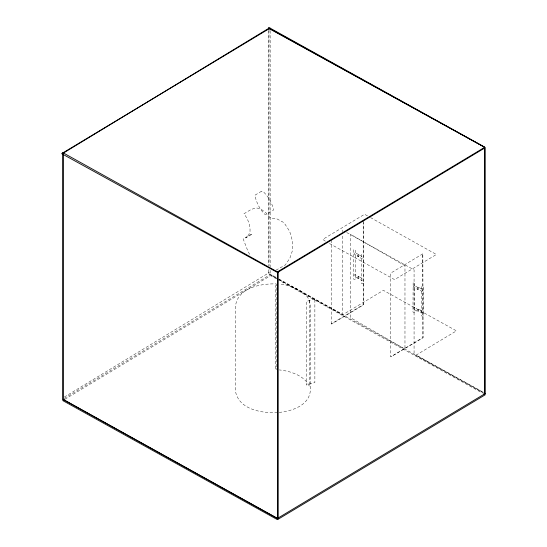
<?xml version="1.0" encoding="UTF-8"?>
<svg xmlns="http://www.w3.org/2000/svg" width="547" height="547" viewBox="0 0 547 547"><rect width="100%" height="100%" fill="white"/><g stroke="black" fill="none" stroke-linecap="round" stroke-linejoin="round"><path stroke-width="0.41" stroke-dasharray="2.73 2.05" d="M357.601 278.252L357.676 277.391L358.312 276.673L358.873 276.816L358.805 277.671L358.169 278.389L357.601 278.252L353.977 276.242L354.046 275.38L354.682 274.662L355.249 274.799L358.873 276.816M417.074 311.236L417.142 310.375L417.778 309.657L418.346 309.8L417.641 311.38L413.45 309.226L413.518 308.364L414.154 307.646L414.722 307.79M363.263 283.107L363.064 283.626L362.176 283.763L361.444 283.36L361.444 254.615L361.642 254.102L362.538 253.965L363.263 254.369M276.276 284.946L275.421 286.238L275.421 369.806L276.276 368.514M358.593 254.54L357.916 255.121L357.697 256.03L358.169 256.358L359.064 254.868L354.969 252.529L354.285 253.111L354.073 254.02L358.169 256.358M418.065 287.524L417.388 288.105L417.17 289.014L417.641 289.342L418.537 287.852L414.441 285.513L413.758 286.095L413.546 287.004L417.641 289.342M64.341 397.04L269.001 272.727M64.204 398.435L270.635 274.375L275.866 277.274M64.929 399.242L270.628 275.62L276.597 278.929M422.81 253.829L390.763 273.09L390.763 356.849L423.152 337.779L422.81 253.829L422.81 337.588L390.763 356.849M363.68 221.029L363.68 304.788L331.632 324.05L331.291 323.865L363.338 304.597L363.338 222.533M275.934 270.204L285.356 264.939L289.889 258.177L292.296 251.052L292.317 240.577L289.664 231.319L284.454 223.34L282.854 222.027L276.132 218.479L271.585 218.198L269.049 216.803L266.136 213.015L262.122 209.939L258.355 208.243L255.47 207.887L250.656 209.74L243.969 213.761C247.914 218.848 250.464 225.268 250.006 231.764L248.564 235.06L245.781 237.966L252.468 233.945L249.849 234.882L243.162 238.902L248.017 251.422L250.533 255.893M359.215 276.768L358.066 277.89L358.285 278.546L361.909 280.556L363.058 279.428L362.846 278.779L359.215 276.768L358.962 278.307L358.285 278.546M418.913 287.414L418.236 287.647L417.983 289.192L421.607 291.202L422.291 290.963L422.544 289.425L418.913 287.414L418.66 288.953L417.983 289.192M279.175 412.404C291.756 411.153 309.021 405.587 310.313 390.825L310.313 305.041L309.356 300.563A37.387 21.586 0 0 0 279.285 284.146M359.174 254.923L357.97 255.791L358.039 256.564L361.67 258.574L362.866 257.712L362.798 256.933L359.174 254.923L358.675 256.522L358.039 256.564M419.159 309.39L418.523 309.438L418.024 311.031L422.291 313L422.783 311.4L419.159 309.39L418.66 310.983L418.024 311.031M277.486 412.629C261.999 413.354 239.08 409.669 235.538 391.584L235.538 305.8C237.972 287.599 260.96 283.455 276.18 283.914L276.18 369.697M277.965 278.977L269.001 274.026L269.001 269.315M278.71 279.387L483.493 392.479M367.529 215.915L364.569 214.274L322.757 239.395L325.725 241.425M370.49 217.556L436.369 254.485L394.565 279.613L328.685 243.066M346.709 232.543L414.072 269.903L414.072 354.545L484.17 393.423M278.854 278.936L343.099 314.566L383.399 290.348L456.458 330.867L416.158 355.085L483.117 392.226M276.112 278.02L268.68 273.897L268.68 268.782M279.086 279.674L342.272 314.716L342.272 235.155M277.343 279.339L482.365 393.054M342.272 230.075L342.272 231.771M331.291 240.099L331.291 323.865M309.356 300.563L309.356 386.346A37.387 21.586 0 0 0 279.285 369.929M270.156 30.68L270.156 266.991M270.156 270.403L270.156 274.669M269.001 29.88L269.001 265.91M268.68 30.762L268.68 265.37M353.683 249.712L353.485 278.97L354.21 279.373L355.099 279.237L355.297 278.717L355.297 249.979L353.683 249.712M413.156 282.696L412.958 311.954L413.682 312.358L414.571 312.228L414.77 311.708L414.77 282.963L413.156 282.696M421.73 286.546L421.539 315.804L422.263 316.207L423.152 316.077L423.351 315.551L423.351 286.813L421.73 286.546M261.528 191.252L254.84 195.272C256.399 202.397 259.627 209.351 264.967 214.424L266.902 213.986L273.589 209.973C272.167 202.964 268.358 196.715 263.333 191.703L261.528 191.252M314.867 299.018L306.217 301.445L306.217 385.013L314.867 382.585L314.867 299.018M404.971 265.753L350.477 234.294L350.477 317.657L404.971 349.116L404.971 265.753"/><path stroke-width="0.82" d="M62.884 153.372L269.001 28.171L484.943 147.423L484.991 393.307M64.197 399.679L62.734 400.561L277.445 519.65L485.346 394.708L483.856 393.881M278.184 517.968L485.353 393.464M269.069 28.547L484.943 147.423M484.17 146.869L268.68 27.35L268.68 29.059M62.741 399.317L277.452 518.406L277.459 271.852L484.478 147.444L484.478 393.99M484.854 393.765L484.854 147.916L277.52 272.515L61.647 153.632L270.156 28.116L270.156 29.825M63.137 152.531L63.137 399.078M278.204 272.303L62.884 152.681L62.884 399.228L278.204 518.857L278.204 272.303"/></g></svg>
